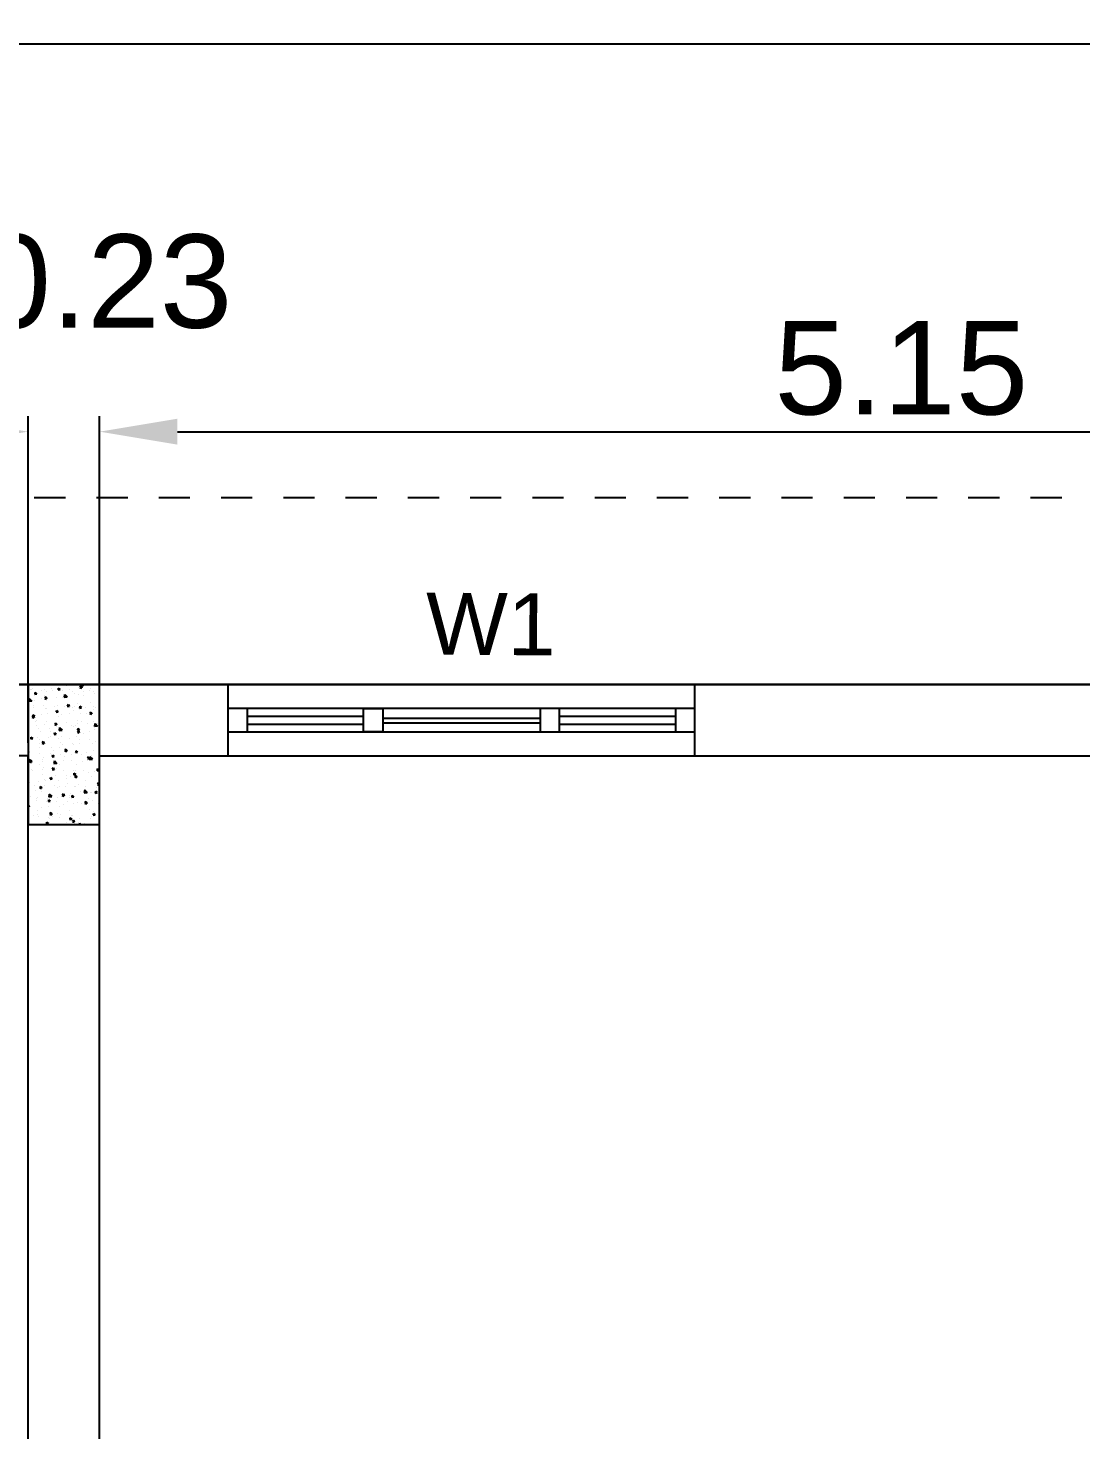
# Model space of a CAD drawing. Header units: metres. Extents: x 0 to 2048, y 111 to 219.
# Drawn here: x 1830.739 to 1834.121, y 174.94 to 179.443 of the extents above; entities that cross this region are included whole.
import ezdxf

# ---------------------------------------------------------------- set-up
doc = ezdxf.new("R2010")
doc.units = ezdxf.units.M
doc.header["$LTSCALE"] = 0.5
doc.header["$MEASUREMENT"] = 0
doc.header["$PDMODE"] = 3
doc.linetypes.add('( Dashed )', pattern=[0.75, 0.5, -0.25])
doc.linetypes.add('CONTIN', pattern=[0])
doc.layers.add('BLK_1_FLR_0_BLT_UP_AREA', color=27, linetype='Continuous')
doc.layers.add('BLK_1_FLR_0_REGULAR_ROOM_1', color=3, linetype='Continuous')
doc.layers.add('layout bou', color=1, linetype='Continuous', lineweight=60)
doc.layers.add('layout bou @ 1', color=1, linetype='Continuous', lineweight=60)
doc.styles.add('200LT_S', font='arial.ttf', dxfattribs={"height": 0.3})
doc.styles.add('PATTA & SITE', font='arial.ttf', dxfattribs={"height": 1.5})
doc.styles.get("Standard").update_dxf_attribs({"font": ''})
doc.styles.get('Standard').set_extended_font_data('Arial Black')
doc.dimstyles.new('Building Arrow', dxfattribs={"dimscale": 0, "dimtxt": 1, "dimasz": 1, "dimexe": 0.18, "dimexo": 0.0625, "dimgap": 0.09, "dimtad": 0, "dimdec": 1, "dimzin": 0, "dimdsep": 46, "dimtxsty": 'Standard', "dimcen": 0.09, "dimse1": 1, "dimse2": 1, "dimclrt": 7, "dimadec": 1, "dimazin": 0, "dimtfac": 1, "dimtdec": 1, "dimtofl": 0, "dimtmove": 0, "dimatfit": 3, "dimfxl": 0, "dimtolj": 1, "dimtzin": 0, "dimarcsym": 0})

# ---------------------------------------------------------------- blocks, each defined once
blk = doc.blocks.new('*D9')
at = {"layer": 'Defpoints', "color": 0, "lineweight": -3}
for p in [(1764.1257, 208.0316), (1764.1257, 208.0316), (1929.9765, 145.7045)]:
    blk.add_point(p, dxfattribs=at)
at = {"layer": 'layout bou', "color": 0, "lineweight": -2}
for p, q in [((1765.0618, 207.6799), (1845.0867, 177.6063)), ((1929.0405, 146.0562), (1849.0155, 176.1298))]:
    blk.add_line(p, q, dxfattribs=at)
at = {"layer": 'layout bou', "color": 0, "lineweight": -3}
for points in [[(1765.1204, 207.8359), (1765.0031, 207.5239), (1764.1257, 208.0316)], [(1929.0991, 146.2122), (1928.9818, 145.9002), (1929.9765, 145.7045)]]:
    blk.add_solid(points, dxfattribs=at)
at = {"layer": 'layout bou', "color": 7, "lineweight": 15, "insert": (1847.0511, 176.868), "char_height": 1, "attachment_point": 5, "rotation": 339.4036}
blk.add_mtext('\\A1;177.2', dxfattribs=at)

msp = doc.modelspace()

# ---------------------------------------------------------------- linework, layer by layer
at = {"color": 7, "lineweight": -3}
for p, q in [((1822.67887, 179.39237), (1852.67887, 179.39237)), ((1831.21887, 178.14642), (1835.86887, 178.14642)), ((1831.21887, 178.14642), (1831.46887, 178.14642))]:
    msp.add_line(p, q, dxfattribs=at)
at = {"color": 252, "lineweight": -3}
for p, q in [((1830.73887, 177.14642), (1830.73887, 178.19642)), ((1830.73887, 177.14642), (1830.73887, 178.19642)), ((1830.96887, 177.14642), (1830.96887, 178.19642)), ((1830.96887, 177.14642), (1830.96887, 178.19642))]:
    msp.add_line(p, q, dxfattribs=at)
at = {"linetype": '( Dashed )', "lineweight": -3, "ltscale": 0.0008}
msp.add_line((1825.35887, 177.93467), (1853.52887, 177.93467), dxfattribs=at)
at = {"color": 0, "lineweight": -3}
for p, q in [((1822.42887, 177.33467), (1852.92887, 177.33467)), ((1822.42887, 177.33467), (1852.92887, 177.33467)), ((1830.96887, 171.87467), (1830.96887, 177.10467)), ((1830.96887, 177.10467), (1836.11887, 177.10467))]:
    msp.add_line(p, q, dxfattribs=at)
at = {"color": 8, "lineweight": -3}
msp.add_line((1822.42887, 177.33467), (1852.92887, 177.33467), dxfattribs=at)
at = {"linetype": 'CONTIN', "lineweight": -3, "ltscale": 0.5}
for p, q in [((1830.73887, 177.33467), (1830.73887, 176.88467)), ((1830.96887, 177.33467), (1830.73887, 177.33467)), ((1830.96887, 176.88467), (1830.96887, 177.33467)), ((1830.73887, 176.88467), (1830.96887, 176.88467))]:
    msp.add_line(p, q, dxfattribs=at)
at = {"lineweight": -3}
for p, q in [((1830.74616, 177.31892), (1830.74616, 177.31892)), ((1830.74626, 177.33174), (1830.74626, 177.33174)), ((1830.74988, 177.31765), (1830.74988, 177.31765)), ((1830.75429, 177.32057), (1830.75429, 177.32057)), ((1830.76084, 177.30874), (1830.76032, 177.30276)), ((1830.76032, 177.30276), (1830.76658, 177.30392)), ((1830.76084, 177.30874), (1830.76659, 177.30392)), ((1830.78317, 177.31643), (1830.78317, 177.31643)), ((1830.79044, 177.3193), (1830.79044, 177.3193)), ((1830.79117, 177.29879), (1830.79117, 177.29879)), ((1830.79584, 177.29442), (1830.79248, 177.28944)), ((1830.79373, 177.29427), (1830.79373, 177.29427)), ((1830.79584, 177.29442), (1830.79853, 177.28742)), ((1830.79709, 177.31184), (1830.79709, 177.31184)), ((1830.81312, 177.32275), (1830.81312, 177.32275)), ((1830.81646, 177.31522), (1830.81646, 177.31522)), ((1830.82988, 177.29299), (1830.82988, 177.29299)), ((1830.83606, 177.32261), (1830.83554, 177.31663)), ((1830.83554, 177.31664), (1830.8418, 177.3178)), ((1830.83606, 177.32261), (1830.84181, 177.31779)), ((1830.84819, 177.29237), (1830.84819, 177.29237)), ((1830.84975, 177.314), (1830.84975, 177.314)), ((1830.85647, 177.30252), (1830.85509, 177.29363)), ((1830.8551, 177.29363), (1830.8646, 177.29474)), ((1830.8568, 177.30221), (1830.86492, 177.29442)), ((1830.86101, 177.32984), (1830.86101, 177.32984)), ((1830.87279, 177.31862), (1830.87279, 177.31862)), ((1830.88304, 177.31278), (1830.88304, 177.31278)), ((1830.88785, 177.30477), (1830.88785, 177.30477)), ((1830.90045, 177.30353), (1830.90045, 177.30353)), ((1830.90128, 177.32586), (1830.90128, 177.32586)), ((1830.90862, 177.32978), (1830.90526, 177.3248)), ((1830.90526, 177.32481), (1830.9113, 177.32278)), ((1830.90862, 177.32978), (1830.9113, 177.32278)), ((1830.91075, 177.33051), (1830.91702, 177.33167)), ((1830.91112, 177.33467), (1830.91076, 177.33051)), ((1830.91344, 177.33467), (1830.91703, 177.33167)), ((1830.91633, 177.31157), (1830.91633, 177.31157)), ((1830.9178, 177.29849), (1830.9178, 177.29849)), ((1830.9349, 177.3151), (1830.9349, 177.3151)), ((1830.93975, 177.32246), (1830.93975, 177.32246)), ((1830.94962, 177.31035), (1830.94962, 177.31035)), ((1830.95238, 177.30638), (1830.95238, 177.30638)), ((1832.88107, 177.33467, 0), (1831.38107, 177.33467, 0)), ((1830.74251, 177.28926), (1830.74113, 177.28037)), ((1830.74113, 177.28037), (1830.75063, 177.28148)), ((1830.74284, 177.28895), (1830.75096, 177.28116)), ((1830.74401, 177.27835), (1830.74401, 177.27835)), ((1830.75617, 177.2606), (1830.75617, 177.2606)), ((1830.75629, 177.26714), (1830.75629, 177.26714)), ((1830.75928, 177.2827), (1830.75928, 177.2827)), ((1830.78366, 177.29076), (1830.78366, 177.29076)), ((1830.78958, 177.26592), (1830.78958, 177.26592)), ((1830.79248, 177.28945), (1830.79853, 177.28742)), ((1830.79484, 177.25846), (1830.79484, 177.25846)), ((1830.79872, 177.25639), (1830.79872, 177.25639)), ((1830.82287, 177.26471), (1830.82287, 177.26471)), ((1830.82313, 177.26443), (1830.82313, 177.26443)), ((1830.82979, 177.25089), (1830.82926, 177.24491)), ((1830.82926, 177.24491), (1830.83553, 177.24607)), ((1830.82979, 177.25089), (1830.83553, 177.24606)), ((1830.83317, 177.26796), (1830.83317, 177.26796)), ((1830.85615, 177.26349), (1830.85615, 177.26349)), ((1830.86835, 177.27009), (1830.865, 177.26511)), ((1830.865, 177.26512), (1830.87104, 177.26309)), ((1830.86835, 177.27009), (1830.87104, 177.26309)), ((1830.86932, 177.26669), (1830.86932, 177.26669)), ((1830.8828, 177.2603), (1830.8828, 177.2603)), ((1830.88559, 177.25139), (1830.88559, 177.25139)), ((1830.88944, 177.26227), (1830.88944, 177.26227)), ((1830.89902, 177.27247), (1830.89902, 177.27247)), ((1830.90501, 177.26476), (1830.90448, 177.25878)), ((1830.90448, 177.25879), (1830.91075, 177.25994)), ((1830.90501, 177.26476), (1830.91075, 177.25994)), ((1830.92273, 177.26106), (1830.92273, 177.26106)), ((1830.93989, 177.27723), (1830.93989, 177.27723)), ((1830.94976, 177.26414), (1830.94976, 177.26414)), ((1830.95012, 177.253), (1830.95012, 177.253)), ((1830.95602, 177.25984), (1830.95602, 177.25984)), ((1830.74175, 177.22497), (1830.74175, 177.22497)), ((1830.75558, 177.23473), (1830.75222, 177.22975)), ((1830.75222, 177.22976), (1830.75827, 177.22773)), ((1830.75457, 177.23701), (1830.75404, 177.23103)), ((1830.75404, 177.23104), (1830.76031, 177.23219)), ((1830.75457, 177.23701), (1830.76031, 177.23219)), ((1830.75558, 177.23473), (1830.75826, 177.22773)), ((1830.76378, 177.2152), (1830.76378, 177.2152)), ((1830.76618, 177.20228), (1830.76618, 177.20228)), ((1830.76759, 177.21954), (1830.76759, 177.21954)), ((1830.7814, 177.23737), (1830.7814, 177.23737)), ((1830.79258, 177.20508), (1830.79258, 177.20508)), ((1830.79707, 177.21398), (1830.79707, 177.21398)), ((1830.80118, 177.24047), (1830.80118, 177.24047)), ((1830.82809, 177.2104), (1830.82474, 177.20542)), ((1830.82474, 177.20543), (1830.83078, 177.2034)), ((1830.82809, 177.2104), (1830.83078, 177.20339)), ((1830.83036, 177.21277), (1830.83036, 177.21277)), ((1830.83314, 177.20611), (1830.83314, 177.20611)), ((1830.83816, 177.23009), (1830.83816, 177.23009)), ((1830.84594, 177.23899), (1830.84594, 177.23899)), ((1830.86365, 177.21155), (1830.86365, 177.21155)), ((1830.87262, 177.24165), (1830.87262, 177.24165)), ((1830.8776, 177.20378), (1830.8776, 177.20378)), ((1830.89281, 177.20198), (1830.89281, 177.20198)), ((1830.89677, 177.21909), (1830.89677, 177.21909)), ((1830.89694, 177.21034), (1830.89694, 177.21034)), ((1830.90876, 177.24038), (1830.90876, 177.24038)), ((1830.91206, 177.21534), (1830.91206, 177.21534)), ((1830.92781, 177.24018), (1830.92781, 177.24018)), ((1830.93023, 177.20912), (1830.93023, 177.20912)), ((1830.94087, 177.24576), (1830.93751, 177.24078)), ((1830.93751, 177.24079), (1830.94356, 177.23876)), ((1830.94087, 177.24576), (1830.94356, 177.23875)), ((1830.9482, 177.21407), (1830.9482, 177.21407)), ((1830.95388, 177.20905), (1830.9525, 177.20016)), ((1830.95251, 177.20016), (1830.96201, 177.20127)), ((1830.95421, 177.20874), (1830.96233, 177.20095)), ((1830.95977, 177.20582), (1830.95977, 177.20582)), ((1830.96352, 177.2079), (1830.96352, 177.2079)), ((1831.44329, 177.23212, 0), (1831.8166, 177.23212, 0)), ((1831.44329, 177.20723, 0), (1831.8166, 177.20723, 0)), ((1831.87882, 177.22593, 0), (1832.38332, 177.22592, 0)), ((1831.87882, 177.21099, 0), (1832.38332, 177.21099, 0)), ((1832.44554, 177.23212, 0), (1832.81885, 177.23212, 0)), ((1832.44554, 177.20723, 0), (1832.81885, 177.20723, 0)), ((1830.73949, 177.17159), (1830.73949, 177.17159)), ((1830.74829, 177.16528), (1830.74777, 177.15931)), ((1830.74777, 177.15931), (1830.75403, 177.16047)), ((1830.74829, 177.16528), (1830.75404, 177.16046)), ((1830.77083, 177.16386), (1830.77083, 177.16386)), ((1830.77089, 177.19451), (1830.77089, 177.19451)), ((1830.77587, 177.15664), (1830.77587, 177.15664)), ((1830.77915, 177.18399), (1830.77915, 177.18399)), ((1830.80411, 177.16264), (1830.80411, 177.16264)), ((1830.80703, 177.19324), (1830.80703, 177.19324)), ((1830.81033, 177.1682), (1830.81033, 177.1682)), ((1830.81119, 177.18215), (1830.81119, 177.18215)), ((1830.82351, 177.17916), (1830.82299, 177.17318)), ((1830.82299, 177.17319), (1830.82925, 177.17434)), ((1830.82351, 177.17916), (1830.82926, 177.17434)), ((1830.8374, 177.16142), (1830.8374, 177.16142)), ((1830.83992, 177.1958), (1830.83854, 177.1869)), ((1830.83855, 177.18691), (1830.84804, 177.18801)), ((1830.84025, 177.19548), (1830.84837, 177.18769)), ((1830.84368, 177.1856), (1830.84368, 177.1856)), ((1830.84647, 177.16693), (1830.84647, 177.16693)), ((1830.87069, 177.16021), (1830.87069, 177.16021)), ((1830.88333, 177.19801), (1830.88333, 177.19801)), ((1830.89451, 177.16571), (1830.89451, 177.16571)), ((1830.90061, 177.18607), (1830.89725, 177.18109)), ((1830.89725, 177.1811), (1830.9033, 177.17907)), ((1830.8982, 177.18706), (1830.90447, 177.18822)), ((1830.89873, 177.19303), (1830.89821, 177.18706)), ((1830.89873, 177.19303), (1830.90448, 177.18821)), ((1830.90061, 177.18607), (1830.90329, 177.17906)), ((1830.90398, 177.15899), (1830.90398, 177.15899)), ((1830.91704, 177.17747), (1830.91704, 177.17747)), ((1830.93727, 177.15778), (1830.93727, 177.15778)), ((1830.93782, 177.18186), (1830.93782, 177.18186)), ((1830.94787, 177.19962), (1830.94787, 177.19962)), ((1830.9515, 177.18904), (1830.9515, 177.18904)), ((1830.74394, 177.11456), (1830.74394, 177.11456)), ((1830.74475, 177.11979), (1830.74475, 177.11979)), ((1830.77619, 177.14396), (1830.77619, 177.14396)), ((1830.77689, 177.13061), (1830.77689, 177.13061)), ((1830.77723, 177.11335), (1830.77723, 177.11335)), ((1830.78783, 177.15071), (1830.78447, 177.14573)), ((1830.78448, 177.14574), (1830.79052, 177.14371)), ((1830.78783, 177.15071), (1830.79052, 177.1437)), ((1830.79033, 177.15169), (1830.79033, 177.15169)), ((1830.81052, 177.11213), (1830.81052, 177.11213)), ((1830.81532, 177.13033), (1830.81532, 177.13033)), ((1830.8212, 177.12383), (1830.8212, 177.12383)), ((1830.84143, 177.13222), (1830.84143, 177.13222)), ((1830.84316, 177.14779), (1830.84316, 177.14779)), ((1830.84381, 177.11091), (1830.84381, 177.11091)), ((1830.84977, 177.1419), (1830.84977, 177.1419)), ((1830.86034, 177.12637), (1830.85699, 177.1214)), ((1830.85699, 177.1214), (1830.86303, 177.11938)), ((1830.86034, 177.12637), (1830.86303, 177.11937)), ((1830.88108, 177.14462), (1830.88108, 177.14462)), ((1830.88592, 177.14062), (1830.88592, 177.14062)), ((1830.88921, 177.11559), (1830.88921, 177.11559)), ((1830.89246, 177.12131), (1830.89193, 177.11533)), ((1830.89193, 177.11534), (1830.8982, 177.11649)), ((1830.89226, 177.11233), (1830.89226, 177.11233)), ((1830.89246, 177.12131), (1830.8982, 177.11649)), ((1830.90282, 177.14367), (1830.90282, 177.14367)), ((1830.92536, 177.11432), (1830.92536, 177.11432)), ((1830.94561, 177.14624), (1830.94561, 177.14624)), ((1830.94783, 177.12354), (1830.94783, 177.12354)), ((1830.95648, 177.15116), (1830.95648, 177.15116)), ((1830.96767, 177.13518), (1830.96715, 177.12921)), ((1830.96715, 177.12921), (1830.96887, 177.12953)), ((1830.96767, 177.13518), (1830.96887, 177.13418)), ((1830.74202, 177.09356), (1830.74149, 177.08758)), ((1830.74149, 177.08759), (1830.74776, 177.08874)), ((1830.74202, 177.09356), (1830.74776, 177.08874)), ((1830.74757, 177.09102), (1830.74421, 177.08604)), ((1830.74421, 177.08605), (1830.75026, 177.08402)), ((1830.74757, 177.09102), (1830.75026, 177.08401)), ((1830.74804, 177.09475), (1830.74804, 177.09475)), ((1830.77464, 177.07723), (1830.77464, 177.07723)), ((1830.78419, 177.09348), (1830.78419, 177.09348)), ((1830.7862, 177.08564), (1830.7862, 177.08564)), ((1830.78748, 177.06845), (1830.78748, 177.06845)), ((1830.78807, 177.09831), (1830.78807, 177.09831)), ((1830.81724, 177.10743), (1830.81671, 177.10146)), ((1830.81671, 177.10146), (1830.82298, 177.10262)), ((1830.82008, 177.06668), (1830.81673, 177.06171)), ((1830.81724, 177.10743), (1830.82298, 177.10261)), ((1830.82008, 177.06668), (1830.82277, 177.05968)), ((1830.82337, 177.08907), (1830.82199, 177.08018)), ((1830.82199, 177.08018), (1830.83149, 177.08129)), ((1830.82363, 177.06717), (1830.82363, 177.06717)), ((1830.8237, 177.08876), (1830.83182, 177.08097)), ((1830.83917, 177.07884), (1830.83917, 177.07884)), ((1830.85317, 177.08948), (1830.85317, 177.08948)), ((1830.85476, 177.10402), (1830.85476, 177.10402)), ((1830.8771, 177.1097), (1830.8771, 177.1097)), ((1830.87882, 177.09124), (1830.87882, 177.09124)), ((1830.8942, 177.07772), (1830.8942, 177.07772)), ((1830.91038, 177.10848), (1830.91038, 177.10848)), ((1830.91283, 177.08535), (1830.91283, 177.08535)), ((1830.92865, 177.08928), (1830.92865, 177.08928)), ((1830.93286, 177.10204), (1830.9295, 177.09707)), ((1830.92951, 177.09707), (1830.93555, 177.09505)), ((1830.93286, 177.10204), (1830.93555, 177.09504)), ((1830.93733, 177.10233), (1830.93595, 177.09344)), ((1830.93596, 177.09344), (1830.94546, 177.09455)), ((1830.93766, 177.10202), (1830.94578, 177.09423)), ((1830.94336, 177.09285), (1830.94336, 177.09285)), ((1830.94367, 177.10727), (1830.94367, 177.10727)), ((1830.9648, 177.08801), (1830.9648, 177.08801)), ((1830.75144, 177.06262), (1830.75144, 177.06262)), ((1830.75303, 177.05688), (1830.75303, 177.05688)), ((1830.77238, 177.02385), (1830.77238, 177.02385)), ((1830.78472, 177.06141), (1830.78472, 177.06141)), ((1830.78581, 177.04493), (1830.78581, 177.04493)), ((1830.79247, 177.03057), (1830.79247, 177.03057)), ((1830.79621, 177.02732), (1830.79621, 177.02732)), ((1830.81043, 177.02973), (1830.8167, 177.03089)), ((1830.81096, 177.03571), (1830.81044, 177.02973)), ((1830.81096, 177.03571), (1830.81671, 177.03089)), ((1830.81673, 177.06171), (1830.82277, 177.05969)), ((1830.81801, 177.06019), (1830.81801, 177.06019)), ((1830.82693, 177.04214), (1830.82693, 177.04214)), ((1830.83121, 177.06551), (1830.83121, 177.06551)), ((1830.83691, 177.02546), (1830.83691, 177.02546)), ((1830.8513, 177.05897), (1830.8513, 177.05897)), ((1830.86307, 177.04087), (1830.86307, 177.04087)), ((1830.86318, 177.03116), (1830.86318, 177.03116)), ((1830.87657, 177.03786), (1830.87657, 177.03786)), ((1830.88459, 177.05776), (1830.88459, 177.05776)), ((1830.88565, 177.04361), (1830.89192, 177.04477)), ((1830.88618, 177.04958), (1830.88566, 177.04361)), ((1830.88618, 177.04958), (1830.89193, 177.04476)), ((1830.8926, 177.04235), (1830.88924, 177.03738)), ((1830.88924, 177.03738), (1830.89529, 177.03536)), ((1830.89, 177.05894), (1830.89, 177.05894)), ((1830.8926, 177.04235), (1830.89529, 177.03535)), ((1830.91788, 177.05654), (1830.91788, 177.05654)), ((1830.92284, 177.02703), (1830.92284, 177.02703)), ((1830.93364, 177.05141), (1830.93364, 177.05141)), ((1830.9411, 177.03947), (1830.9411, 177.03947)), ((1830.95117, 177.05533), (1830.95117, 177.05533)), ((1830.95784, 177.06522), (1830.95784, 177.06522)), ((1830.96087, 177.05749), (1830.96714, 177.05864)), ((1830.9614, 177.06346), (1830.96088, 177.05748)), ((1830.9614, 177.06346), (1830.96714, 177.05864)), ((1830.96809, 177.06298), (1830.96809, 177.06298)), ((1830.73887, 177.01921), (1830.74149, 177.01701)), ((1830.73887, 177.01653), (1830.74148, 177.01702)), ((1830.75848, 177.01128), (1830.75848, 177.01128)), ((1830.76134, 176.99373), (1830.76134, 176.99373)), ((1830.77982, 177.00699), (1830.77647, 177.00202)), ((1830.77647, 177.00202), (1830.78251, 177)), ((1830.77982, 177.00699), (1830.78251, 176.99999)), ((1830.78356, 176.99155), (1830.78356, 176.99155)), ((1830.79177, 177.01006), (1830.79177, 177.01006)), ((1830.80682, 176.98235), (1830.80544, 176.97345)), ((1830.80715, 176.98203), (1830.81526, 176.97424)), ((1830.82506, 177.00885), (1830.82506, 177.00885)), ((1830.83191, 177.00427), (1830.83191, 177.00427)), ((1830.84122, 177.0072), (1830.84122, 177.0072)), ((1830.85234, 176.98266), (1830.84898, 176.97769)), ((1830.84898, 176.97769), (1830.85502, 176.97566)), ((1830.85234, 176.98266), (1830.85502, 176.97566)), ((1830.85834, 177.00763), (1830.85834, 177.00763)), ((1830.86637, 177.01583), (1830.86637, 177.01583)), ((1830.87135, 176.97796), (1830.87135, 176.97796)), ((1830.87431, 176.98448), (1830.87431, 176.98448)), ((1830.8799, 176.97786), (1830.87938, 176.97188)), ((1830.8799, 176.97786), (1830.88565, 176.97304)), ((1830.88775, 177.00556), (1830.88775, 177.00556)), ((1830.89163, 177.00641), (1830.89163, 177.00641)), ((1830.90251, 177.01456), (1830.90251, 177.01456)), ((1830.90581, 176.98953), (1830.90581, 176.98953)), ((1830.92078, 176.99561), (1830.9194, 176.98671)), ((1830.91941, 176.98672), (1830.9289, 176.98782)), ((1830.92111, 176.99529), (1830.92923, 176.9875)), ((1830.92492, 177.0052), (1830.92492, 177.0052)), ((1830.93884, 176.98609), (1830.93884, 176.98609)), ((1830.94195, 176.98825), (1830.94195, 176.98825)), ((1830.95512, 176.99173), (1830.9546, 176.98575)), ((1830.9546, 176.98576), (1830.96087, 176.98692)), ((1830.95512, 176.99173), (1830.96087, 176.98691)), ((1830.95821, 177.00398), (1830.95821, 177.00398)), ((1830.96511, 177.01802), (1830.96176, 177.01305)), ((1830.96176, 177.01305), (1830.9678, 177.01102)), ((1830.96511, 177.01802), (1830.9678, 177.01102)), ((1830.96785, 177.0069), (1830.96785, 177.0069)), ((1830.73956, 176.9473), (1830.73887, 176.94628)), ((1830.73887, 176.94144), (1830.74225, 176.94031)), ((1830.73956, 176.9473), (1830.74225, 176.9403)), ((1830.74656, 176.97313), (1830.74656, 176.97313)), ((1830.76464, 176.96869), (1830.76464, 176.96869)), ((1830.76488, 176.96077), (1830.76488, 176.96077)), ((1830.76963, 176.93082), (1830.76963, 176.93082)), ((1830.77013, 176.97046), (1830.77013, 176.97046)), ((1830.7813, 176.93817), (1830.7813, 176.93817)), ((1830.79817, 176.95955), (1830.79817, 176.95955)), ((1830.80079, 176.96742), (1830.80079, 176.96742)), ((1830.80408, 176.94239), (1830.80408, 176.94239)), ((1830.80469, 176.96398), (1830.80416, 176.958)), ((1830.80416, 176.95801), (1830.81043, 176.95917)), ((1830.80469, 176.96398), (1830.81043, 176.95916)), ((1830.80544, 176.97346), (1830.81494, 176.97456)), ((1830.80622, 176.96901), (1830.80622, 176.96901)), ((1830.83146, 176.95834), (1830.83146, 176.95834)), ((1830.83466, 176.97207), (1830.83466, 176.97207)), ((1830.84023, 176.94111), (1830.84023, 176.94111)), ((1830.85123, 176.94888), (1830.85123, 176.94888)), ((1830.86475, 176.95712), (1830.86475, 176.95712)), ((1830.87206, 176.93109), (1830.87206, 176.93109)), ((1830.87319, 176.97284), (1830.87319, 176.97284)), ((1830.87938, 176.97188), (1830.88565, 176.97304)), ((1830.88549, 176.95218), (1830.88549, 176.95218)), ((1830.89804, 176.9559), (1830.89804, 176.9559)), ((1830.91079, 176.95165), (1830.91079, 176.95165)), ((1830.92485, 176.95833), (1830.9215, 176.95336)), ((1830.9215, 176.95336), (1830.92754, 176.95133)), ((1830.92485, 176.95833), (1830.92754, 176.95133)), ((1830.93133, 176.95469), (1830.93133, 176.95469)), ((1830.93285, 176.96871), (1830.93285, 176.96871)), ((1830.93659, 176.93271), (1830.93659, 176.93271)), ((1830.94525, 176.96322), (1830.94525, 176.96322)), ((1830.96461, 176.95347), (1830.96461, 176.95347)), ((1830.73909, 176.91005), (1830.73909, 176.91005)), ((1830.75657, 176.91482), (1830.75657, 176.91482)), ((1830.76787, 176.91708), (1830.76787, 176.91708)), ((1830.77238, 176.90883), (1830.77238, 176.90883)), ((1830.79788, 176.88628), (1830.80415, 176.88744)), ((1830.79841, 176.89226), (1830.79789, 176.88628)), ((1830.79841, 176.89226), (1830.80416, 176.88743)), ((1830.80567, 176.90761), (1830.80567, 176.90761)), ((1830.81207, 176.92297), (1830.80872, 176.918)), ((1830.80872, 176.918), (1830.81476, 176.91597)), ((1830.80907, 176.90451), (1830.80907, 176.90451)), ((1830.81207, 176.92297), (1830.81476, 176.91597)), ((1830.81623, 176.91069), (1830.81623, 176.91069)), ((1830.8324, 176.91869), (1830.8324, 176.91869)), ((1830.83895, 176.9064), (1830.83895, 176.9064)), ((1830.84352, 176.91608), (1830.84352, 176.91608)), ((1830.86124, 176.89056), (1830.86124, 176.89056)), ((1830.87224, 176.90518), (1830.87224, 176.90518)), ((1830.8731, 176.90016), (1830.87937, 176.90131)), ((1830.87363, 176.90613), (1830.87311, 176.90015)), ((1830.87363, 176.90613), (1830.87937, 176.90131)), ((1830.87967, 176.91481), (1830.87967, 176.91481)), ((1830.88459, 176.89864), (1830.88123, 176.89367)), ((1830.88123, 176.89367), (1830.88728, 176.89164)), ((1830.88296, 176.88977), (1830.88296, 176.88977)), ((1830.8832, 176.91452), (1830.8832, 176.91452)), ((1830.88323, 176.8988), (1830.88323, 176.8988)), ((1830.88459, 176.89864), (1830.88728, 176.89164)), ((1830.90423, 176.88888), (1830.90358, 176.88467)), ((1830.90456, 176.88857), (1830.90862, 176.88467)), ((1830.90553, 176.90397), (1830.90553, 176.90397)), ((1830.91911, 176.8885), (1830.91911, 176.8885)), ((1830.93882, 176.90275), (1830.93882, 176.90275)), ((1830.94286, 176.91039), (1830.94286, 176.91039)), ((1830.94832, 176.91403), (1830.95459, 176.91519)), ((1830.94885, 176.92001), (1830.94833, 176.91403)), ((1830.94885, 176.92001), (1830.95459, 176.91518)), ((1830.95024, 176.92535), (1830.95024, 176.92535)), ((1830.77905, 176.88478), (1830.77905, 176.88478))]:
    msp.add_line(p, q, dxfattribs=at)
at = {"lineweight": -3, "elevation": 0}
msp.add_lwpolyline([(1831.38107, 177.33467), (1831.38107, 177.10467), (1832.88107, 177.10467), (1832.88107, 177.33467)], dxfattribs=at)
for points in [[(1831.38107, 177.18234), (1831.44329, 177.18234), (1831.44329, 177.257), (1831.38107, 177.257)], [(1831.38107, 177.18234), (1832.88107, 177.18234), (1832.88107, 177.257), (1831.38107, 177.257)], [(1831.87882, 177.18234), (1831.8166, 177.18234), (1831.8166, 177.257), (1831.87882, 177.257)], [(1832.38332, 177.18234), (1832.44554, 177.18234), (1832.44554, 177.257), (1832.38332, 177.257)], [(1832.81885, 177.18234), (1832.88107, 177.18234), (1832.88107, 177.257), (1832.81885, 177.257)]]:
    msp.add_lwpolyline(points, close=True, dxfattribs=at)
at = {"color": 7, "lineweight": -3}
for points in [[(1830.48887, 178.18808), (1830.48887, 178.10475), (1830.73887, 178.14642)], [(1830.48887, 178.18808), (1830.48887, 178.10475), (1830.73887, 178.14642)], [(1831.21887, 178.18808), (1831.21887, 178.10475), (1830.96887, 178.14642)], [(1831.21887, 178.18808), (1831.21887, 178.10475), (1830.96887, 178.14642)]]:
    msp.add_solid(points, dxfattribs=at)
at = {"layer": 'BLK_1_FLR_0_BLT_UP_AREA', "color": 27, "lineweight": -3, "ltscale": 3}
msp.add_lwpolyline([(1825.35887, 162.08467), (1825.35887, 159.08467), (1830.23487, 159.08467), (1830.23487, 162.08467), (1837.67887, 162.08467), (1837.67887, 149.88467), (1852.92887, 149.88467), (1852.92887, 177.33467), (1822.42887, 177.33467), (1822.42887, 162.08467)], close=True, dxfattribs=at)
at = {"layer": 'BLK_1_FLR_0_REGULAR_ROOM_1', "color": 3, "lineweight": -3, "ltscale": 3}
for points in [[(1825.58887, 172.10467), (1830.73887, 172.10467), (1830.73887, 177.10467), (1825.58887, 177.10467)], [(1836.11887, 172.10467), (1830.96887, 172.10467), (1830.96887, 177.10467), (1836.11887, 177.10467)]]:
    msp.add_lwpolyline(points, close=True, dxfattribs=at)

# ---------------------------------------------------------------- texts
at = {"lineweight": -3, "style": 'PATTA & SITE'}
msp.add_text('W1', height=0.199101, rotation=359.61954, dxfattribs=at).set_placement((1832.01624, 177.43044, 0))
at = {"lineweight": -3, "char_height": 0.3, "attachment_point": 5, "style": '200LT_S'}
for s, insert in [('0.23', (1830.98735, 178.62797)), ('5.15', (1833.54387, 178.34959))]:
    msp.add_mtext(s, dxfattribs=dict(at, insert=insert))

# ---------------------------------------------------------------- dimensions: what is measured, and where the dimension line sits
at = {"layer": 'layout bou @ 1', "color": 8, "lineweight": 15}
dim = msp.add_aligned_dim(p1=(1929.97654, 145.70445), p2=(1764.12569, 208.03165), distance=0, dimstyle='Building Arrow', override={"dimscale": 1, "dimtix": 0, "dimtofl": 0, "dimtmove": 0, "dimatfit": 3}, dxfattribs=at)
dim.commit()
dim.dimension.update_dxf_attribs({"geometry": '*D9', "text_midpoint": (1847.05112, 176.86805)})

doc.saveas('drawing.dxf')
